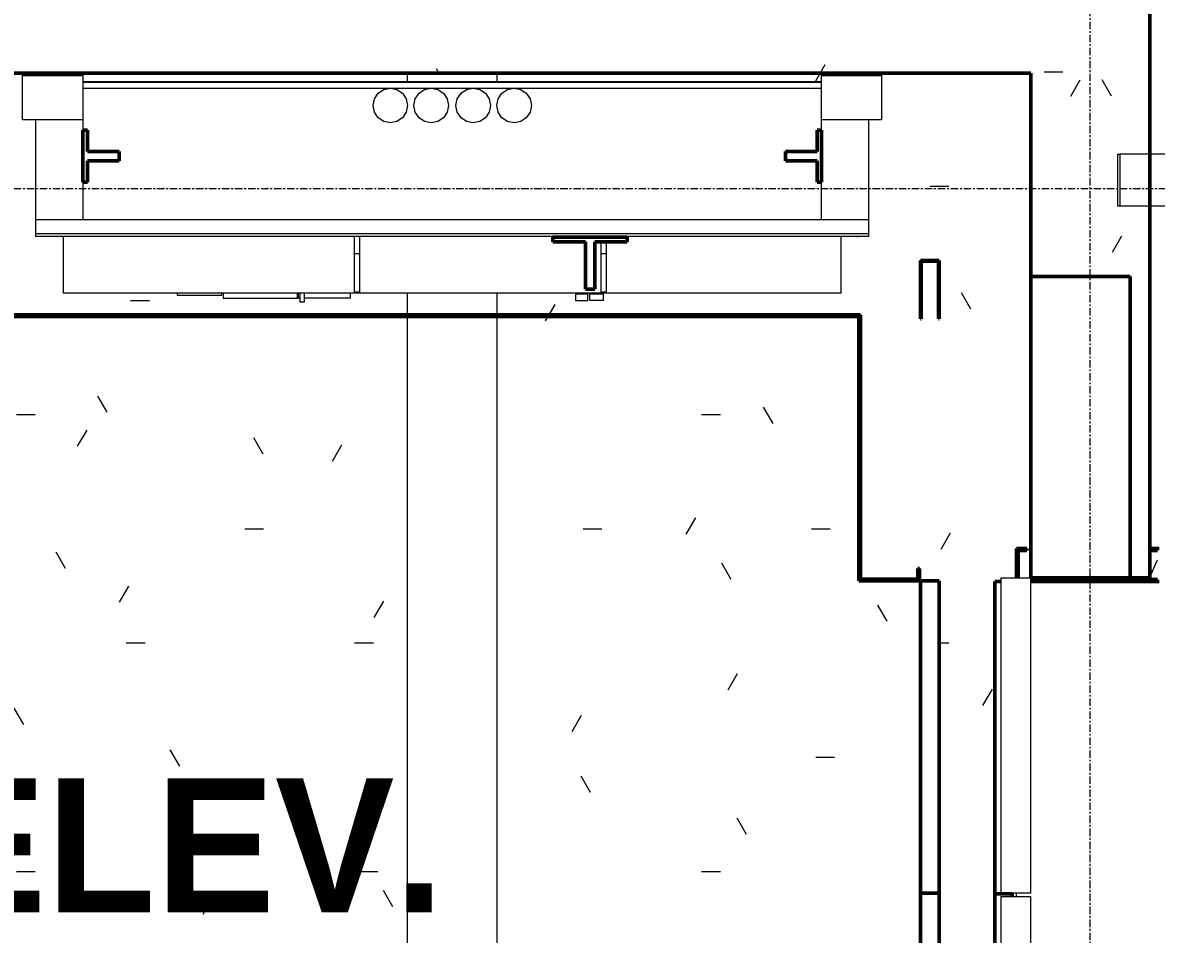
# Model space of a CAD drawing. Header units: inches. Extents: x -4235 to -464, y 9767 to 12347.
# Drawn here: x -3553.1 to -3476.9, y 11485.1 to 11546.4 of the extents above; entities that cross this region are included whole.
import ezdxf

# ---------------------------------------------------------------- set-up
doc = ezdxf.new("R2010")
doc.units = ezdxf.units.IN
doc.header["$MEASUREMENT"] = 0
doc.linetypes.add('Grid Line 1_2_', pattern=[0.875, 0.5, -0.125, 0.125, -0.125])
for name, color, linetype, lineweight in [('0-1', 7, 'Continuous', 5), ('0-2', 10, 'Continuous', 9), ('A-AREA-IDEN', 2, 'Continuous', 9), ('A-DETL-MBND', 5, 'Continuous', 9), ('A-DETL-MBND-1', 9, 'Continuous', 9), ('A-GENM-1', 7, 'Continuous', 50), ('A-GENM-2', 10, 'Continuous', 9), ('A-GENM-3', 254, 'Continuous', 9), ('A-WALL-1', 7, 'Continuous', 50), ('A-WALL-3', 10, 'Continuous', 9), ('A-WALL-4', 254, 'Continuous', 9), ('G-IMPT-1', 10, 'Continuous', 9), ('Q-SPCQ-1', 10, 'Continuous', 9), ('S-BEAM', 12, 'Continuous', 9), ('S-GRID-1', 1, 'Grid Line 1_2_', 9)]:
    doc.layers.add(name, color=color, linetype=linetype, lineweight=lineweight)
doc.styles.add('Century Gothic_B', font='GOTHICB.TTF', dxfattribs={"height": 9})

# ---------------------------------------------------------------- blocks, each defined once
blk = doc.blocks.new('Otis_G2S_072320191620 - Duty_3500_Speed_150_Seismic_N_CabHeight_93_CabPanels_Y_EntHeight_84_CwtLoc_L2_CwtSafety_N_DoorHand_CO_OpeningType_Front_Glassback_N_FRSAME_NOH-2444874-BACKGROUND - RCP - 3RD FLOOR')
at = {"layer": 'A-GENM-1'}
for p, q in [((85.623, 11.56), (85.623, 77.11)), ((85.741, 77.228), (85.741, 11.442)), ((67.843, 11.56), (67.961, 11.442)), ((67.843, 7.479), (67.843, 11.56)), ((67.843, 11.56), (85.623, 11.56)), ((67.961, 11.442), (67.843, 11.56)), ((67.961, 11.442), (67.961, 7.597)), ((85.741, 11.442), (67.961, 11.442)), ((25.844, 7.4), (46.841, 7.4)), ((46.841, 7.4), (46.841, 6.15)), ((46.844, 6.15), (46.844, 7.4)), ((46.844, 7.4), (67.841, 7.4)), ((67.841, 7.4), (67.841, 6.15)), ((67.843, 7.479), (67.961, 7.597)), ((67.961, 7.597), (67.843, 7.479)), ((68.689, 7.479), (67.843, 7.479)), ((67.961, 7.597), (68.689, 7.597)), ((68.689, 7.597), (68.689, 7.479)), ((85.459, 7.361), (85.459, 7.4)), ((85.459, 7.4), (89.396, 7.4)), ((89.356, 7.361), (85.459, 7.361)), ((89.356, 7.361), (89.396, 7.4)), ((89.396, 7.4), (89.356, 7.361)), ((89.356, 6.189), (89.356, 7.361)), ((89.396, 7.4), (89.396, 6.15)), ((46.841, 6.15), (25.844, 6.15)), ((67.841, 6.15), (46.844, 6.15)), ((85.459, 6.15), (85.459, 6.189)), ((85.459, 6.189), (89.356, 6.189)), ((89.396, 6.15), (85.459, 6.15)), ((89.356, 6.189), (89.396, 6.15)), ((89.396, 6.15), (89.356, 6.189))]:
    blk.add_line(p, q, dxfattribs=at)
at = {"layer": 'A-GENM-2'}
for p, q in [((85.623, 11.56), (85.741, 11.442)), ((85.741, 11.442), (85.623, 11.56))]:
    blk.add_line(p, q, dxfattribs=at)
at = {"layer": 'G-IMPT-1'}
for p, q in [((91.016, 65.05), (87.199, 65.05)), ((87.199, 12.74), (87.199, 65.05)), ((100.989, 63.744), (100.989, 14.059)), ((101.364, 14.059), (101.364, 63.744)), ((101.429, 63.744), (101.429, 14.059)), ((87.199, 57.395), (87.064, 57.395)), ((87.064, 57.395), (87.064, 54.395)), ((87.199, 54.295), (86.864, 54.295)), ((86.864, 54.295), (86.864, 49.295)), ((87.064, 54.395), (87.199, 54.395)), ((87.199, 49.152), (86.614, 49.152)), ((86.614, 49.152), (86.614, 48.837)), ((86.614, 48.837), (87.199, 48.837)), ((86.864, 49.295), (87.199, 49.295)), ((86.864, 49.152), (86.864, 49.257)), ((87.199, 49.257), (86.864, 49.257)), ((86.864, 45.733), (86.864, 48.837)), ((86.864, 45.733), (87.199, 45.733)), ((87.273, 45.118), (87.273, 45.493)), ((89.832, 45.493), (87.273, 45.493)), ((87.273, 45.118), (89.832, 45.118)), ((89.832, 45.118), (89.832, 45.493)), ((91.016, 45.493), (89.832, 45.493)), ((89.832, 45.118), (91.016, 45.118)), ((99.37, 44.128), (99.814, 44.217)), ((99.814, 44.217), (100.258, 44.128)), ((98.653, 43.056), (98.742, 43.5)), ((98.742, 43.5), (98.993, 43.877)), ((98.993, 43.877), (99.37, 44.128)), ((100.258, 44.128), (100.635, 43.877)), ((100.635, 43.877), (100.887, 43.5)), ((100.887, 43.5), (100.975, 43.056)), ((98.742, 42.611), (98.653, 43.056)), ((100.975, 43.056), (100.887, 42.611)), ((98.993, 42.235), (98.742, 42.611)), ((99.37, 41.983), (98.993, 42.235)), ((99.814, 41.895), (99.37, 41.983)), ((100.258, 41.983), (99.814, 41.895)), ((100.635, 42.235), (100.258, 41.983)), ((100.887, 42.611), (100.635, 42.235)), ((98.993, 41.127), (99.37, 41.378)), ((99.37, 41.378), (99.814, 41.467)), ((99.814, 41.467), (100.258, 41.378)), ((100.258, 41.378), (100.635, 41.127)), ((98.653, 40.306), (98.742, 40.75)), ((98.742, 40.75), (98.993, 41.127)), ((100.635, 41.127), (100.887, 40.75)), ((100.887, 40.75), (100.975, 40.306)), ((98.742, 39.861), (98.653, 40.306)), ((98.993, 39.485), (98.742, 39.861)), ((100.887, 39.861), (100.635, 39.485)), ((100.975, 40.306), (100.887, 39.861)), ((99.37, 39.233), (98.993, 39.485)), ((99.814, 39.145), (99.37, 39.233)), ((100.258, 39.233), (99.814, 39.145)), ((100.635, 39.485), (100.258, 39.233)), ((98.742, 37.928), (98.993, 38.305)), ((98.993, 38.305), (99.37, 38.556)), ((99.37, 38.556), (99.814, 38.645)), ((99.814, 38.645), (100.258, 38.556)), ((100.258, 38.556), (100.635, 38.305)), ((100.635, 38.305), (100.887, 37.928)), ((98.653, 37.484), (98.742, 37.928)), ((98.742, 37.039), (98.653, 37.484)), ((100.887, 37.928), (100.975, 37.484)), ((100.975, 37.484), (100.887, 37.039)), ((98.993, 36.663), (98.742, 37.039)), ((99.37, 36.411), (98.993, 36.663)), ((100.635, 36.663), (100.258, 36.411)), ((100.887, 37.039), (100.635, 36.663)), ((99.814, 36.323), (99.37, 36.411)), ((99.37, 35.806), (99.814, 35.895)), ((100.258, 36.411), (99.814, 36.323)), ((99.814, 35.895), (100.258, 35.806)), ((98.653, 34.734), (98.742, 35.178)), ((98.742, 35.178), (98.993, 35.555)), ((98.993, 35.555), (99.37, 35.806)), ((100.258, 35.806), (100.635, 35.555)), ((100.635, 35.555), (100.887, 35.178)), ((100.887, 35.178), (100.975, 34.734)), ((98.742, 34.289), (98.653, 34.734)), ((100.975, 34.734), (100.887, 34.289)), ((98.993, 33.913), (98.742, 34.289)), ((99.37, 33.661), (98.993, 33.913)), ((99.814, 33.573), (99.37, 33.661)), ((100.258, 33.661), (99.814, 33.573)), ((100.635, 33.913), (100.258, 33.661)), ((100.887, 34.289), (100.635, 33.913)), ((87.159, 30.608), (86.709, 30.608)), ((86.709, 30.608), (86.709, 29.781)), ((87.159, 30.608), (87.159, 29.781)), ((86.709, 29.781), (87.159, 29.781)), ((87.159, 29.667), (86.709, 29.667)), ((86.709, 28.722), (86.709, 29.667)), ((87.159, 29.667), (87.159, 28.722)), ((86.709, 28.722), (87.159, 28.722)), ((87.273, 28.53), (87.273, 28.905)), ((89.832, 28.905), (87.273, 28.905)), ((87.273, 28.53), (89.832, 28.53)), ((89.832, 28.53), (89.832, 28.905)), ((90.652, 28.905), (89.832, 28.905)), ((89.832, 28.53), (90.652, 28.53)), ((91.016, 28.905), (90.965, 28.905)), ((90.965, 28.53), (91.016, 28.53)), ((87.199, 12.74), (91.016, 12.74))]:
    blk.add_line(p, q, dxfattribs=at)
blk = doc.blocks.new('Otis_G2S_072320191620 - Otis_G2S_072320191620-2295120-BACKGROUND - RCP - 3RD FLOOR')
at = {"layer": 'A-GENM-1'}
for p, q in [((94.659, 63.428), (94.659, 63.74)), ((94.659, 63.74), (98.159, 63.74)), ((96.097, 63.428), (94.659, 63.428)), ((96.097, 61.299), (96.097, 63.428)), ((98.159, 63.428), (96.722, 63.428)), ((96.722, 63.428), (96.722, 61.299)), ((98.159, 63.74), (98.159, 63.428)), ((96.722, 61.299), (96.097, 61.299)), ((90.652, 29.938), (90.652, 32.126)), ((90.652, 32.126), (90.965, 32.126)), ((90.965, 32.126), (90.965, 27.126)), ((87.461, 29.313), (87.461, 29.938)), ((87.461, 29.938), (90.652, 29.938)), ((90.652, 29.313), (87.461, 29.313)), ((90.652, 27.126), (90.652, 29.313)), ((90.965, 27.126), (90.652, 27.126)), ((96.097, 16.496), (96.722, 16.496)), ((96.097, 14.368), (96.097, 16.496)), ((96.722, 16.496), (96.722, 14.368)), ((94.659, 14.055), (94.659, 14.368)), ((94.659, 14.368), (96.097, 14.368)), ((98.159, 14.055), (94.659, 14.055)), ((96.722, 14.368), (98.159, 14.368)), ((98.159, 14.368), (98.159, 14.055)), ((25.686, 2.406), (46.811, 2.406)), ((46.811, 2.406), (67.811, 2.406)), ((46.811, 1.25), (46.811, 2.406)), ((46.811, 2.406), (46.811, 1.25)), ((67.811, 2.406), (67.811, 2)), ((46.811, 1.25), (46.624, 1.25)), ((46.874, 1.25), (46.811, 1.25)), ((68.061, 0.957), (70.022, 0.957)), ((69.897, 0.832), (68.061, 0.832)), ((69.897, 0.25), (69.897, 0.832)), ((70.022, 0.957), (70.022, 0.25)), ((70.022, 0.25), (69.897, 0.25)), ((67.811, -6.688), (67.811, 0)), ((67.811, -8.645), (67.811, 0)), ((67.936, 0), (67.936, -8.52)), ((68.061, 0), (88.311, 0)), ((88.311, 0), (88.311, -6.688)), ((88.311, -6.688), (67.811, -6.688)), ((69.897, -8.52), (69.897, -8)), ((69.897, -8), (70.022, -8)), ((70.022, -8), (70.022, -8.645))]:
    blk.add_line(p, q, dxfattribs=at)
at = {"layer": 'A-GENM-2'}
for p, q in [((98.85, 63.744), (98.85, 67.779)), ((98.85, 67.779), (101.805, 67.779)), ((101.805, 67.779), (102, 67.779)), ((101.805, 63.744), (101.805, 67.779)), ((102, 67.779), (102, 63.744)), ((91.016, 10.909), (91.016, 66.893)), ((91.016, 66.893), (91.211, 66.893)), ((91.211, 66.893), (91.211, 10.909)), ((91.211, 66.893), (92.157, 66.893)), ((92.157, 66.893), (92.157, 10.909)), ((92.157, 66.893), (98.85, 66.893)), ((102, 66.893), (102, 63.744)), ((98.85, 63.744), (92.157, 63.744)), ((101.805, 63.744), (98.85, 63.744)), ((102, 63.744), (101.805, 63.744)), ((102, 63.939), (102, 63.744)), ((8.063, 41.898), (85.623, 41.898)), ((85.741, 41.898), (87.199, 41.898)), ((101.429, 41.898), (102, 41.898)), ((102, 41.898), (102, 39.085)), ((102, 39.085), (102, 38.71)), ((102, 39.085), (102, 38.71)), ((102, 38.71), (102, 35.898)), ((85.623, 35.898), (8.063, 35.898)), ((87.199, 35.898), (85.741, 35.898)), ((102, 35.898), (101.429, 35.898)), ((92.157, 14.059), (94.659, 14.059)), ((98.159, 14.059), (98.85, 14.059)), ((98.85, 10.023), (98.85, 14.059)), ((98.85, 14.059), (101.805, 14.059)), ((101.805, 14.059), (102, 14.059)), ((101.805, 10.023), (101.805, 14.059)), ((102, 14.059), (102, 13.863)), ((102, 14.059), (102, 10.909)), ((102, 14.059), (102, 10.023)), ((91.211, 10.909), (91.016, 10.909)), ((92.157, 10.909), (91.211, 10.909)), ((98.85, 10.909), (92.157, 10.909)), ((101.805, 10.023), (98.85, 10.023)), ((102, 10.023), (101.805, 10.023)), ((46.624, 0.957), (46.874, 0.957)), ((68.091, -8), (69.252, -8.52))]:
    blk.add_line(p, q, dxfattribs=at)
at = {"layer": 'A-GENM-3'}
for p, q in [((102, 67.779), (102, 63.744)), ((102, 41.898), (102, 35.898)), ((102, 14.059), (102, 10.023)), ((67.936, -7.931), (68.061, -7.987))]:
    blk.add_line(p, q, dxfattribs=at)
blk.add_blockref('Otis_G2S_072320191620 - Duty_3500_Speed_150_Seismic_N_CabHeight_93_CabPanels_Y_EntHeight_84_CwtLoc_L2_CwtSafety_N_DoorHand_CO_OpeningType_Front_Glassback_N_FRSAME_NOH-2444874-BACKGROUND - RCP - 3RD FLOOR', (0, 0))
blk = doc.blocks.new('Elevator Door-Center - 48_ x 84_-2010370-BACKGROUND - RCP - 3RD FLOOR')
at = {"layer": 'Q-SPCQ-1'}
for p, q in [((-4.028, 6), (-25.215, 6)), ((-25.215, 6), (-25.215, 4)), ((-4.028, 6), (-4.028, 4)), ((17.41, 6), (-3.778, 6)), ((-3.778, 6), (-3.778, 4)), ((17.41, 6), (17.41, 4)), ((-25.215, 4), (-4.028, 4)), ((-3.778, 4), (17.41, 4))]:
    blk.add_line(p, q, dxfattribs=at)
blk = doc.blocks.new('CTR - 1st Phase -Stairs _ Elevators_rvt-1-BACKGROUND - RCP - 3RD FLOOR')
at = {"layer": 'A-WALL-1'}
for p, q in [((-3477.324, 11550.989), (-3477.324, 11542.989)), ((-3485.324, 11542.989), (-3579.324, 11542.989)), ((-3485.324, 11509.05), (-3485.324, 11542.989)), ((-3477.324, 11542.989), (-3477.324, 11509.05)), ((-3477.324, 11509.05), (-3485.324, 11509.05))]:
    blk.add_line(p, q, dxfattribs=at)
at = {"layer": 'A-WALL-3'}
for p, q in [((-3552.217, 11542.989), (-3553.102, 11542.989)), ((-3549.263, 11542.989), (-3552.217, 11542.989)), ((-3549.067, 11542.989), (-3549.263, 11542.989)), ((-3524.409, 11542.989), (-3527.221, 11542.989)), ((-3524.034, 11542.989), (-3524.409, 11542.989)), ((-3521.221, 11542.989), (-3524.034, 11542.989)), ((-3499.187, 11542.989), (-3499.382, 11542.989)), ((-3496.233, 11542.989), (-3499.187, 11542.989)), ((-3495.347, 11542.989), (-3496.233, 11542.989)), ((-3477.324, 11508.925), (-3477.324, 11509.05))]:
    blk.add_line(p, q, dxfattribs=at)
at = {"layer": 'A-WALL-4'}
for p, q in [((-3527.221, 11542.989), (-3549.067, 11542.989)), ((-3499.382, 11542.989), (-3521.221, 11542.989)), ((-3485.324, 11542.989), (-3495.347, 11542.989)), ((-3485.324, 11529.3), (-3485.324, 11542.989)), ((-3478.636, 11509.05), (-3477.324, 11509.05))]:
    blk.add_line(p, q, dxfattribs=at)
at = {"layer": '0-2'}
for name, p, rotation in [('Otis_G2S_072320191620 - Otis_G2S_072320191620-2295120-BACKGROUND - RCP - 3RD FLOOR', (-3485.324, 11440.989), 89.99999999998951), ('Elevator Door-Center - 48_ x 84_-2010370-BACKGROUND - RCP - 3RD FLOOR', (-3481.324, 11491.641), 90.0000000000186)]:
    blk.add_blockref(name, p, dxfattribs=dict(at, rotation=rotation))
blk = doc.blocks.new('Dimension Lumber - LVL - 3_5X5_5-V132-BACKGROUND - RCP - 3RD FLOOR')
at = {"layer": 'A-DETL-MBND'}
for p, q in [((-3479.456, 11534.039), (-3479.456, 11537.539)), ((-3479.456, 11537.539), (-3479.341, 11537.539)), ((-3479.341, 11537.539), (-3479.341, 11534.039)), ((-3477.324, 11537.539), (-3479.341, 11537.539)), ((-3465.182, 11537.539), (-3477.324, 11537.539)), ((-3461.182, 11537.539), (-3462.812, 11537.539)), ((-3456.94, 11537.539), (-3458.812, 11537.539)), ((-3410.299, 11537.539), (-3454.57, 11537.539)), ((-3408.674, 11537.539), (-3410.299, 11537.539)), ((-3479.341, 11534.039), (-3479.456, 11534.039)), ((-3477.324, 11534.039), (-3479.341, 11534.039)), ((-3465.182, 11534.039), (-3477.324, 11534.039)), ((-3461.182, 11534.039), (-3462.812, 11534.039)), ((-3456.94, 11534.039), (-3458.812, 11534.039)), ((-3410.299, 11534.039), (-3454.57, 11534.039)), ((-3408.674, 11534.039), (-3410.299, 11534.039))]:
    blk.add_line(p, q, dxfattribs=at)

msp = doc.modelspace()

# ---------------------------------------------------------------- hatches: boundary and pattern name
at = {"layer": 'A-DETL-MBND-1'}
h = msp.add_hatch(dxfattribs=at)
h.set_pattern_fill('FP_8', color=256, style=0, pattern_type=2)
h.set_pattern_definition([(0, (-5.753, 0), (30.713, 7.68), [1.267, -21.768, 1.267, -21.768, -122.853]), (0, (-5.753, 0), (30.713, 7.68), [-46.07, 1.267, -44.803, 1.267, -21.768, -53.748]), (0, (-5.753, 0), (30.713, 7.68), [-115.175, 1.267, -14.09, 1.267, -37.125]), (119.995, (5.764, 3.84), (-22.0067226, 22.764123), [1.267, -21.772, 1.267, -21.772, -122.873]), (119.995, (5.764, 3.84), (-22.0067226, 22.764123), [-46.078, 1.267, -44.81, 1.267, -21.772, -53.757]), (119.995, (5.764, 3.84), (-22.0067226, 22.764123), [-115.194, 1.267, -14.092, 1.267, -37.131]), (240.005, (9.604, 19.2), (-8.707134, -30.4445604), [1.267, -21.772, 1.267, -21.772, -122.873]), (240.005, (9.604, 19.2), (-8.707134, -30.4445604), [-46.078, 1.267, -44.81, 1.267, -21.772, -53.757]), (240.005, (9.604, 19.2), (-8.707134, -30.4445604), [-115.194, 1.267, -14.092, 1.267, -37.131])])
h.paths.add_polyline_path([(-3481.174, 11434.989), (-3477.324, 11434.989), (-3477.324, 11438.039), (-3479.456, 11438.039), (-3479.456, 11441.539), (-3477.324, 11441.539), (-3477.324, 11466.521), (-3477.393, 11466.675), (-3485.324, 11466.675), (-3485.324, 11466.425), (-3486.156, 11466.425), (-3486.156, 11464.714), (-3485.574, 11464.714), (-3485.574, 11464.589), (-3486.281, 11464.589), (-3486.281, 11466.425), (-3487.324, 11466.425), (-3487.324, 11466.675), (-3487.73, 11466.675), (-3487.73, 11508.8), (-3487.324, 11508.83), (-3487.324, 11509.05), (-3486.281, 11509.05), (-3486.281, 11511.011), (-3485.574, 11511.011), (-3485.574, 11510.886), (-3486.156, 11510.886), (-3486.156, 11509.05), (-3485.324, 11509.05), (-3485.324, 11529.3), (-3478.636, 11529.3), (-3478.636, 11508.925), (-3477.393, 11508.925), (-3477.324, 11509.08), (-3477.324, 11534.039), (-3479.456, 11534.039), (-3479.456, 11537.539), (-3477.324, 11537.539), (-3477.324, 11550.989), (-3587.324, 11550.989), (-3587.324, 11434.989), (-3485.324, 11434.989)], flags=0)
h.paths.add_polyline_path([(-3519.95, 11440.989), (-3519.95, 11443.667), (-3517.45, 11443.667), (-3517.45, 11443.979), (-3515.262, 11443.979), (-3515.262, 11447.171), (-3514.637, 11447.151), (-3514.637, 11443.979), (-3512.45, 11443.959), (-3512.45, 11443.667), (-3509.95, 11443.667), (-3509.95, 11440.989)], flags=0)
h.paths.add_polyline_path([(-3524.034, 11440.989), (-3527.221, 11440.989), (-3527.221, 11448.934), (-3562.552, 11448.934), (-3562.552, 11526.73), (-3527.221, 11526.73), (-3527.221, 11528.189), (-3531.056, 11528.189), (-3531.056, 11527.854), (-3534.161, 11527.854), (-3534.161, 11527.604), (-3534.476, 11527.604), (-3534.476, 11527.854), (-3534.58, 11527.854), (-3534.618, 11527.854), (-3539.618, 11527.854), (-3539.618, 11528.189), (-3539.718, 11528.189), (-3539.718, 11528.054), (-3542.718, 11528.054), (-3542.718, 11528.189), (-3550.373, 11528.189), (-3550.373, 11532.005), (-3552.217, 11532.005), (-3552.217, 11539.84), (-3553.102, 11539.84), (-3553.102, 11542.989), (-3549.067, 11542.989), (-3549.067, 11542.419), (-3527.221, 11542.419), (-3527.221, 11542.989), (-3521.221, 11542.989), (-3521.221, 11542.419), (-3499.382, 11542.419), (-3499.382, 11542.989), (-3495.347, 11542.989), (-3495.347, 11539.84), (-3496.233, 11539.84), (-3496.233, 11532.005), (-3498.063, 11532.005), (-3498.063, 11528.189), (-3514.046, 11528.148), (-3514.046, 11527.699), (-3514.991, 11527.699), (-3514.991, 11528.189), (-3515.105, 11528.148), (-3515.105, 11527.699), (-3515.932, 11527.699), (-3515.932, 11528.189), (-3521.221, 11528.148), (-3521.221, 11526.73), (-3496.766, 11526.73), (-3496.766, 11508.95), (-3492.921, 11508.95), (-3492.921, 11509.678), (-3492.802, 11509.678), (-3492.802, 11508.832), (-3496.884, 11508.832), (-3496.884, 11526.612), (-3521.221, 11526.612), (-3521.221, 11449.052), (-3496.884, 11449.052), (-3496.884, 11466.832), (-3492.802, 11466.832), (-3492.802, 11465.985), (-3492.921, 11465.985), (-3492.921, 11466.714), (-3496.766, 11466.714), (-3496.766, 11448.934), (-3521.221, 11448.934), (-3521.221, 11440.989)], flags=0)
h.paths.add_polyline_path([(-3491.513, 11445.279), (-3492.724, 11445.318), (-3492.684, 11445.318), (-3491.513, 11445.318), (-3491.474, 11445.279)], flags=0)
h.paths.add_polyline_path([(-3556.375, 11449.052), (-3527.221, 11449.052), (-3527.221, 11526.612), (-3562.434, 11526.612), (-3562.434, 11449.052)], flags=0)
h.paths.add_polyline_path([(-3492.724, 11466.834), (-3492.724, 11487.83), (-3491.474, 11487.8), (-3491.474, 11466.834)], flags=0)
h.paths.add_polyline_path([(-3486.574, 11487.613), (-3486.281, 11487.613), (-3486.281, 11487.863), (-3486.574, 11487.863), (-3486.574, 11487.8)], flags=0)
h.paths.add_polyline_path([(-3492.724, 11487.834), (-3492.724, 11508.83), (-3491.474, 11508.83), (-3491.474, 11487.834)], flags=0)
h.paths.add_polyline_path([(-3491.474, 11526.448), (-3491.513, 11526.448), (-3491.513, 11530.346), (-3492.684, 11530.346), (-3492.684, 11530.385), (-3491.474, 11530.344), (-3491.474, 11526.612)], flags=0)

# ---------------------------------------------------------------- linework, layer by layer
at = {"layer": 'A-DETL-MBND'}
for p, q in [((-3477.324, 11537.539), (-3477.324, 11550.989)), ((-3477.324, 11509.08), (-3477.324, 11534.017))]:
    msp.add_line(p, q, dxfattribs=at)
at = {"layer": 'S-GRID-1'}
for p, q in [((-3481.324, 9836.18), (-3481.324, 12297.946)), ((-464.451, 11535.189), (-4185.697, 11535.189))]:
    msp.add_line(p, q, dxfattribs=at)

# ---------------------------------------------------------------- block references
at = {"layer": '0-1'}
msp.add_blockref('CTR - 1st Phase -Stairs _ Elevators_rvt-1-BACKGROUND - RCP - 3RD FLOOR', (0, 0), dxfattribs=at)
at = {"layer": 'S-BEAM'}
msp.add_blockref('Dimension Lumber - LVL - 3_5X5_5-V132-BACKGROUND - RCP - 3RD FLOOR', (0, 0), dxfattribs=at)

# ---------------------------------------------------------------- texts
at = {"layer": 'A-AREA-IDEN', "insert": (-3559.545, 11495.553), "char_height": 9, "width": 38.178, "attachment_point": 1, "style": 'Century Gothic_B'}
msp.add_mtext('ELEV.', dxfattribs=at)

doc.saveas('drawing.dxf')
